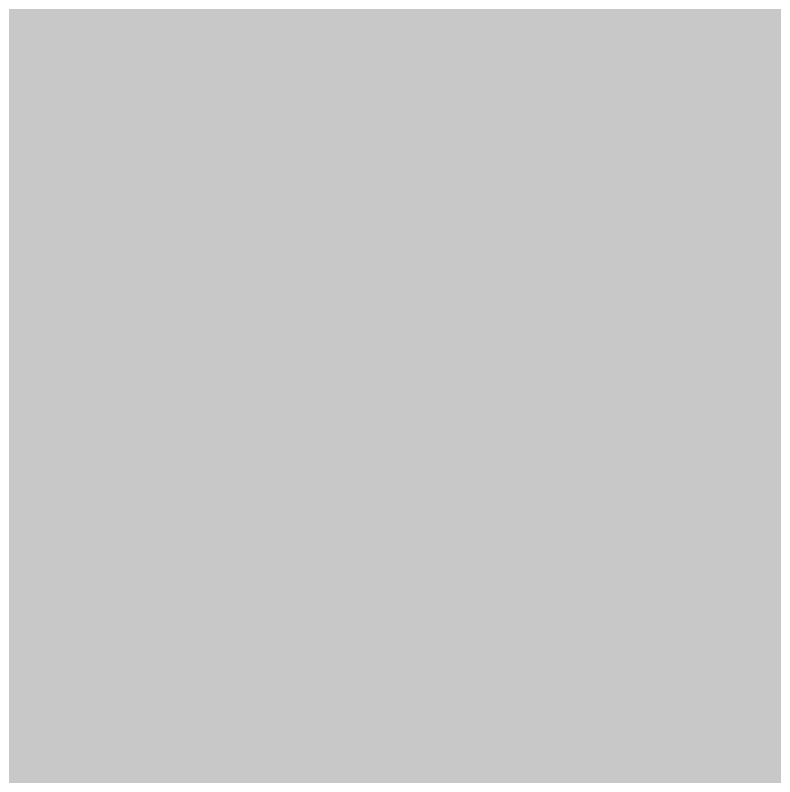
# Model space of a CAD drawing. Header units: metres. Extents: x 320712 to 330859, y 7395954 to 7410037.
# Drawn here: x 324691.171 to 324694.668, y 7398058.704 to 7398062.21 of the extents above; entities that cross this region are included whole.
import ezdxf
from ezdxf.enums import TextEntityAlignment as Align

# ---------------------------------------------------------------- set-up
doc = ezdxf.new("R2010")
doc.units = ezdxf.units.M
for name, color, linetype in [('ACAD-1A-SEM FOTOS$0$F-HZ-AMV', 3, 'Continuous'), ('ACAD-1A-SEM FOTOS$0$U-HZ-AMV', 3, 'Continuous'), ('F-HATCH-MRS', 91, 'Continuous')]:
    doc.layers.add(name, color=color, linetype=linetype)
doc.layers.add('ACAD-1A-SEM FOTOS$0$U-HZ-EIXO L7-V1', color=240, linetype='ACAD-1A-SEM FOTOS$0$L7-V1_LINE', lineweight=30)
doc.layers.add('ACAD-1A-SEM FOTOS$0$U-HZ-EIXO TIC AMPLIAÇÃO FUTURA', color=254, linetype='ACAD-1A-SEM FOTOS$0$TIC_LINE', lineweight=30)
doc.styles.add('ACAD-1A-SEM FOTOS$0$ARIAL', font='arial.ttf')
doc.styles.add('ACAD-1A-SEM FOTOS$0$Standard', font='arial.ttf')
doc.linetypes.add('ACAD-1A-SEM FOTOS$0$L7-V1_LINE', pattern='A,3.5,-0.25,["L7-V1",ACAD-1A-SEM FOTOS$0$Standard,S=0.175,R=0,X=-0.05,Y=-0.1],-0.75', length=4.5)
doc.linetypes.add('ACAD-1A-SEM FOTOS$0$TIC_LINE', pattern='A,3.5,-0.25,["TIC",ACAD-1A-SEM FOTOS$0$Standard,S=0.175,R=0,X=-0.05,Y=-0.1],-0.5', length=4.25)

# ---------------------------------------------------------------- blocks, each defined once
blk = doc.blocks.new('ACAD-1A-SEM FOTOS')
at = {"layer": 'ACAD-1A-SEM FOTOS$0$U-HZ-EIXO L7-V1', "linetype": 'ACAD-1A-SEM FOTOS$0$L7-V1_LINE', "lineweight": 30}
blk.add_arc((325315.7616, 7398783.3854), 800, 217.9840846, 244.7280651, dxfattribs=at)
at = {"layer": 'ACAD-1A-SEM FOTOS$0$F-HZ-AMV', "style": 'ACAD-1A-SEM FOTOS$0$ARIAL'}
blk.add_attdef('1:18,5', text='', height=2, rotation=270.9053, dxfattribs=at).set_placement((321292.6314, 7408864.4474), align=Align.MIDDLE_CENTER)
at = {"layer": 'ACAD-1A-SEM FOTOS$0$U-HZ-AMV', "style": 'ACAD-1A-SEM FOTOS$0$ARIAL'}
blk.add_attdef('1:18,5', text='', height=2, rotation=316.1562, dxfattribs=at).set_placement((323337.9338, 7400979.0979), align=Align.MIDDLE_CENTER)
at = {"layer": 'ACAD-1A-SEM FOTOS$0$U-HZ-EIXO TIC AMPLIAÇÃO FUTURA', "style": 'ACAD-1A-SEM FOTOS$0$ARIAL'}
blk.add_attdef('1:18,5', text='', height=2, rotation=326.8855, dxfattribs=at).set_placement((321311.1728, 7406263.1204), align=Align.MIDDLE_CENTER)
at = {"layer": 'ACAD-1A-SEM FOTOS$0$U-HZ-EIXO TIC AMPLIAÇÃO FUTURA', "linetype": 'ACAD-1A-SEM FOTOS$0$TIC_LINE', "lineweight": 30, "style": 'ACAD-1A-SEM FOTOS$0$ARIAL'}
blk.add_attdef('1:18,5', text='', height=2, rotation=305.3193, dxfattribs=at).set_placement((321625.9895, 7405039.1783), align=Align.MIDDLE_CENTER)
at = {"layer": 'ACAD-1A-SEM FOTOS$0$U-HZ-EIXO TIC AMPLIAÇÃO FUTURA', "lineweight": 30, "style": 'ACAD-1A-SEM FOTOS$0$ARIAL'}
for rotation, p in [(221.2402, (321631.0079, 7404012.2212)), (322.5186, (321877.15, 7402804.4386))]:
    blk.add_attdef('1:18,5', text='', height=2, rotation=rotation, dxfattribs=at).set_placement(p, align=Align.MIDDLE_CENTER)

msp = doc.modelspace()

# ---------------------------------------------------------------- hatches: boundary and pattern name
at = {"layer": 'F-HATCH-MRS', "transparency": 33554559}
h = msp.add_hatch(color=256, dxfattribs=at)
h.dxf.hatch_style = 1
edge = h.paths.add_edge_path()
edge.add_arc((324780.7665, 7397976.0647), 12.5826, 155.9058, 222.57912)
edge.add_line((324771.5014, 7397967.5512), (324773.2751, 7397966.8375))
edge.add_line((324773.2751, 7397966.8375), (324799.9183, 7397955.7324))
edge.add_line((324799.9183, 7397955.7324), (324839.6196, 7397942.5513))
edge.add_line((324839.6196, 7397942.5513), (324865.3514, 7397942.2033))
edge.add_line((324865.3514, 7397942.2033), (324909.7639, 7397941.7808))
edge.add_line((324909.7639, 7397941.7808), (325010.7123, 7397941.7046))
edge.add_line((325010.7123, 7397941.7046), (325009.9108, 7397954.7651))
edge.add_arc((325083.0052, 7398280.7231), 334.053, 257.36079, 269.18505)
edge.add_line((325078.254, 7397946.7038), (325052.2172, 7397959.4905))
edge.add_line((325052.2172, 7397959.4905), (325020.9331, 7397974.8349))
edge.add_line((325020.9331, 7397974.8349), (324939.3765, 7398013.1888))
edge.add_line((324939.3765, 7398013.1888), (324873.4193, 7398043.5788))
edge.add_line((324873.4193, 7398043.5788), (324857.634, 7398032.6324))
edge.add_line((324857.634, 7398032.6324), (324781.9604, 7398105.2359))
edge.add_line((324781.9604, 7398105.2359), (324769.8005, 7398092.9625))
edge.add_line((324769.8005, 7398092.9625), (324758.3081, 7398081.022))
edge.add_line((324758.3081, 7398081.022), (324724.5407, 7398113.522))
edge.add_line((324724.5407, 7398113.522), (324704.6109, 7398132.5264))
edge.add_line((324704.6109, 7398132.5264), (324659.0186, 7398086.5078))
edge.add_line((324659.0186, 7398086.5078), (324769.2801, 7397981.2014))
edge = h.paths.add_edge_path()
edge.add_line((324453.8768, 7398725.2441), (324455.592, 7398717.5399))
edge.add_line((324455.592, 7398717.5399), (324464.423, 7398678.144))
edge.add_line((324464.423, 7398678.144), (324474.6009, 7398629.7086))
edge.add_line((324474.6009, 7398629.7086), (324484.4971, 7398582.5588))
edge.add_line((324484.4971, 7398582.5588), (324491.2675, 7398550.3019))
edge.add_line((324491.2675, 7398550.3019), (324500.9588, 7398473.7405))
edge.add_arc((324706.0061, 7398481.4725), 205.193, 182.15951, 219.010846)
edge.add_line((324546.5656, 7398352.3102), (324559.3745, 7398338.3105))
edge.add_line((324559.3745, 7398338.3105), (324648.6274, 7398250.5243))
edge.add_line((324648.6274, 7398250.5243), (324652.5439, 7398254.555))
edge.add_line((324652.5439, 7398254.555), (324626.2406, 7398280.1341))
edge.add_line((324626.2406, 7398280.1341), (324574.7611, 7398329.4829))
edge.add_line((324574.7611, 7398329.4829), (324591.5931, 7398347.3338))
edge.add_line((324591.5931, 7398347.3338), (324591.0132, 7398347.9126))
edge.add_line((324591.0132, 7398347.9126), (324587.3011, 7398343.9787))
edge.add_line((324587.3011, 7398343.9787), (324570.0238, 7398360.3757))
edge.add_line((324570.0238, 7398360.3757), (324571.1706, 7398361.5643))
edge.add_line((324571.1706, 7398361.5643), (324556.2641, 7398375.6169))
edge.add_line((324556.2641, 7398375.6169), (324558.3749, 7398377.8997))
edge.add_line((324558.3749, 7398377.8997), (324547.7758, 7398389.2908))
edge.add_line((324547.7758, 7398389.2908), (324554.5175, 7398395.8159))
edge.add_line((324554.5175, 7398395.8159), (324561.2685, 7398389.5139))
edge.add_line((324561.2685, 7398389.5139), (324557.3604, 7398385.3272))
edge.add_line((324557.3604, 7398385.3272), (324567.715, 7398375.4311))
edge.add_line((324567.715, 7398375.4311), (324570.0143, 7398377.7622))
edge.add_line((324570.0143, 7398377.7622), (324573.0259, 7398374.7916))
edge.add_line((324573.0259, 7398374.7916), (324570.7753, 7398372.5219))
edge.add_line((324570.7753, 7398372.5219), (324594.2486, 7398350.1501))
edge.add_line((324594.2486, 7398350.1501), (324596.9768, 7398353.0434))
edge.add_line((324596.9768, 7398353.0434), (324648.8722, 7398303.3147))
edge.add_line((324648.8722, 7398303.3147), (324667.1711, 7398319.5658))
edge.add_line((324667.1711, 7398319.5658), (324642.2542, 7398349.9413))
edge.add_line((324642.2542, 7398349.9413), (324629.6178, 7398366.1673))
edge.add_line((324629.6178, 7398366.1673), (324615.2069, 7398386.0884))
edge.add_line((324615.2069, 7398386.0884), (324604.5084, 7398401.0937))
edge.add_line((324604.5084, 7398401.0937), (324595.9625, 7398414.1972))
edge.add_line((324595.9625, 7398414.1972), (324585.1934, 7398431.2094))
edge.add_line((324585.1934, 7398431.2094), (324571.402, 7398454.1369))
edge.add_line((324571.402, 7398454.1369), (324554.9596, 7398483.1818))
edge.add_line((324554.9596, 7398483.1818), (324544.2184, 7398504.4148))
edge.add_line((324544.2184, 7398504.4148), (324530.9875, 7398531.6029))
edge.add_line((324530.9875, 7398531.6029), (324517.8672, 7398560.6162))
edge.add_line((324517.8672, 7398560.6162), (324508.7911, 7398583.1532))
edge.add_line((324508.7911, 7398583.1532), (324499.9683, 7398604.8164))
edge.add_line((324499.9683, 7398604.8164), (324493.1414, 7398623.5403))
edge.add_line((324493.1414, 7398623.5403), (324484.6151, 7398648.5971))
edge.add_line((324484.6151, 7398648.5971), (324477.992, 7398671.3643))
edge.add_line((324477.992, 7398671.3643), (324470.6384, 7398692.0607))
edge.add_line((324470.6384, 7398692.0607), (324463.4775, 7398712.2148))
edge.add_line((324463.4775, 7398712.2148), (324453.4598, 7398740.4095))
edge.add_line((324453.4598, 7398740.4095), (324451.9313, 7398744.7114))
edge.add_line((324451.9313, 7398744.7114), (324448.6259, 7398754.0143))
edge.add_line((324448.6259, 7398754.0143), (324447.4443, 7398757.34))
edge.add_line((324447.4443, 7398757.34), (324446.5475, 7398759.864))
edge.add_line((324446.5475, 7398759.864), (324445.534, 7398762.7164))
edge.add_line((324445.534, 7398762.7164), (324446.3598, 7398759.0073))
edge.add_line((324446.3598, 7398759.0073), (324447.055, 7398755.8845))
edge.add_line((324447.055, 7398755.8845), (324448.4193, 7398749.7568))
edge.add_line((324448.4193, 7398749.7568), (324449.285, 7398745.8686))
edge.add_line((324449.285, 7398745.8686), (324451.5569, 7398735.664))
edge.add_line((324451.5569, 7398735.664), (324456.7516, 7398717.7252))
edge.add_line((324456.7516, 7398717.7252), (324452.9752, 7398729.2936))
edge.add_line((324452.9752, 7398729.2936), (324453.8768, 7398725.2441))

# ---------------------------------------------------------------- block references
at = {"color": 7, "true_color": 0xffffff}
msp.add_blockref('ACAD-1A-SEM FOTOS', (0, 0), dxfattribs=at)

doc.saveas('drawing.dxf')
